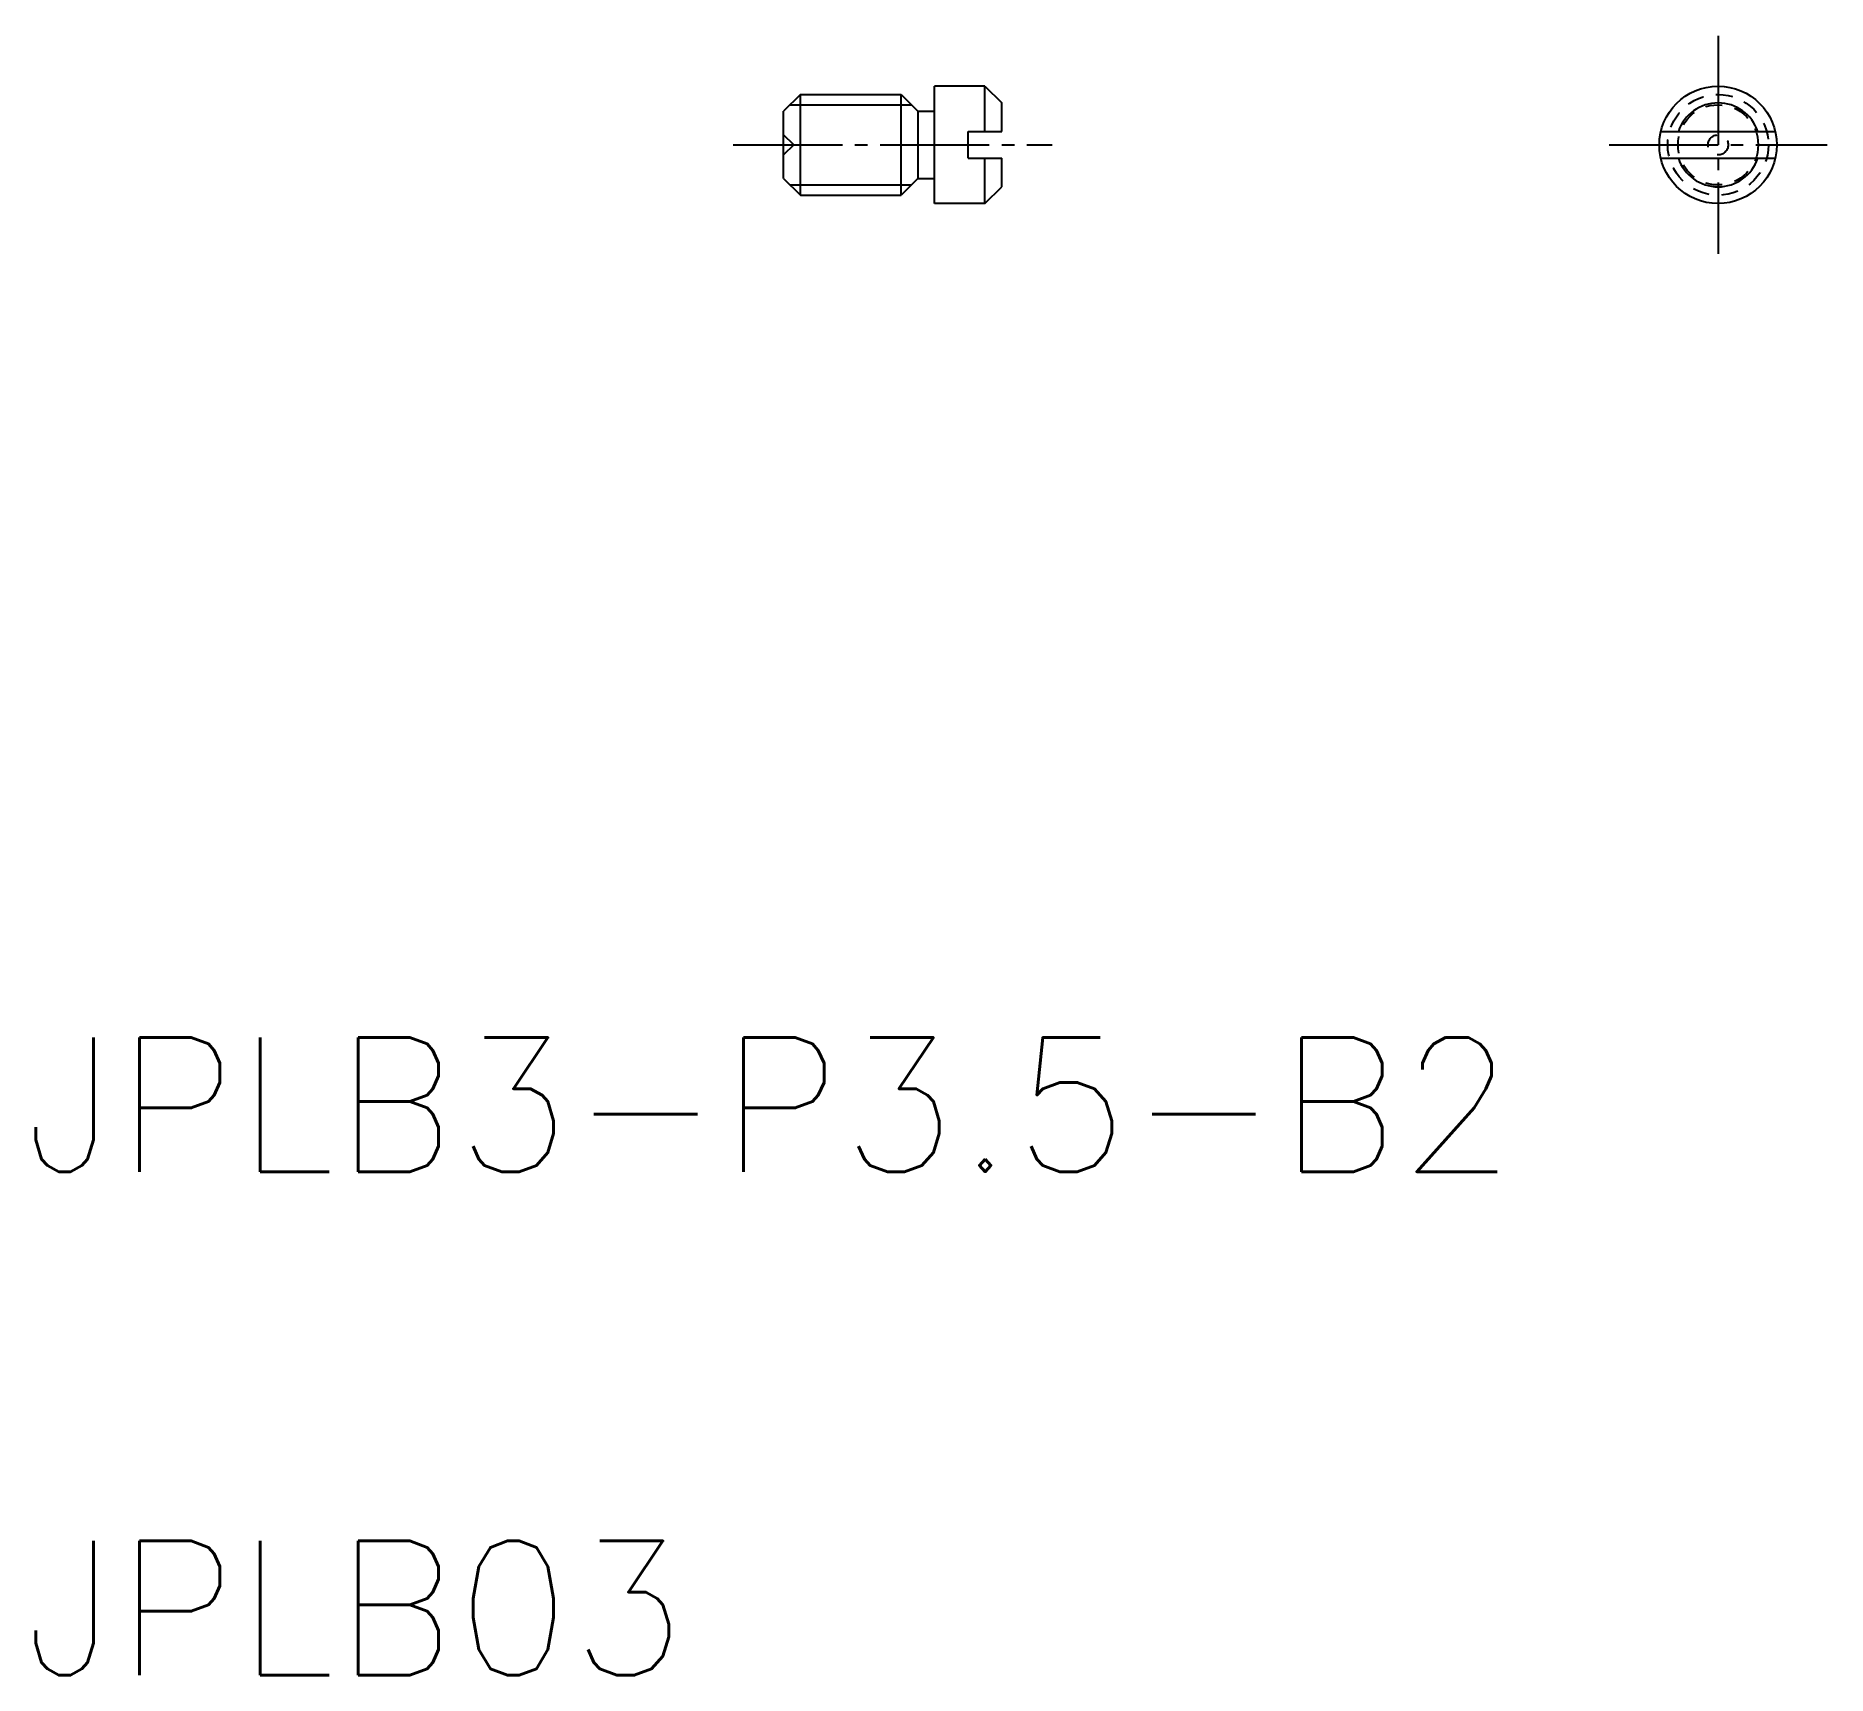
# Model space of a CAD drawing. Extents: x 112.5 to 165.9, y 48 to 96.8.
import ezdxf

# ---------------------------------------------------------------- set-up
doc = ezdxf.new("R2010")
doc.units = 0
doc.header["$LTSCALE"] = 0.25
doc.linetypes.add('CENTER', pattern=[17.5, 13, -1.5, 1.5, -1.5])
doc.linetypes.add('DASHED', pattern=[3.5, 2, -1.5])
doc.layers.get('0').update_dxf_attribs({"linetype": 'CONTINUOUS'})
doc.layers.add('CENTER', color=1, linetype='CENTER')
doc.styles.get("Standard").update_dxf_attribs({"font": 'txt.shx'})

msp = doc.modelspace()

# ---------------------------------------------------------------- linework, layer by layer
at = {"color": 7, "linetype": 'CONTINUOUS'}
for p, q in [((135.324, 95.096), (134.824, 94.596)), ((135.324, 92.096), (135.324, 95.096)), ((135.324, 95.096), (138.324, 95.096)), ((138.324, 95.096), (138.824, 94.596)), ((138.324, 92.096), (138.324, 95.096)), ((140.824, 95.346), (139.324, 95.346)), ((139.324, 91.846), (139.324, 95.346)), ((140.824, 93.996), (140.824, 95.346)), ((140.824, 95.346), (141.324, 94.846)), ((134.824, 92.596), (134.824, 94.596)), ((138.824, 94.596), (138.824, 92.596)), ((138.824, 94.596), (139.324, 94.596)), ((141.324, 93.996), (141.324, 94.846)), ((140.324, 93.996), (141.324, 93.996)), ((140.324, 93.196), (140.324, 93.996)), ((160.964, 93.996), (164.371, 93.996)), ((140.324, 93.196), (141.324, 93.196)), ((140.824, 91.846), (140.824, 93.196)), ((141.324, 92.346), (141.324, 93.196)), ((160.964, 93.196), (164.371, 93.196)), ((134.824, 92.596), (135.324, 92.096)), ((138.824, 92.596), (138.324, 92.096)), ((138.824, 92.596), (139.324, 92.596)), ((140.824, 91.846), (141.324, 92.346)), ((135.324, 92.096), (138.324, 92.096)), ((140.824, 91.846), (139.324, 91.846))]:
    msp.add_line(p, q, dxfattribs=at)
at = {"color": 3}
for p, q in [((135.018, 94.79), (138.631, 94.79)), ((135.018, 92.403), (138.631, 92.403))]:
    msp.add_line(p, q, dxfattribs=at)
at = {"color": 3, "linetype": 'DASHED'}
for q in [(134.824, 93.896), (134.824, 93.296)]:
    msp.add_line((135.124, 93.596), q, dxfattribs=at)
at = {"color": 7, "linetype": 'CONTINUOUS'}
msp.add_circle((162.667, 93.596), 1.75, dxfattribs=at)
at = {"color": 3, "linetype": 'DASHED'}
for radius in [1.5, 1.194, 0.3]:
    msp.add_circle((162.667, 93.596), radius, dxfattribs=at)
at = {"color": 7, "linetype": 'CONTINUOUS'}
for start, end in [(18.6629, 161.3371), (198.6629, 341.3371)]:
    msp.add_arc((162.667, 93.596), 1.25, start, end, dxfattribs=at)
at = {"layer": 'CENTER', "color": 1, "linetype": 'CENTER'}
for p, q in [((162.667, 96.846), (162.667, 90.346)), ((133.324, 93.596), (142.824, 93.596)), ((159.417, 93.596), (165.917, 93.596))]:
    msp.add_line(p, q, dxfattribs=at)

# ---------------------------------------------------------------- texts
for s, p in [('JPLB3-P3.5-B2', (112.201, 62.994)), ('JPLB03', (112.201, 47.994))]:
    msp.add_text(s, height=4).set_placement(p)

doc.saveas('drawing.dxf')
